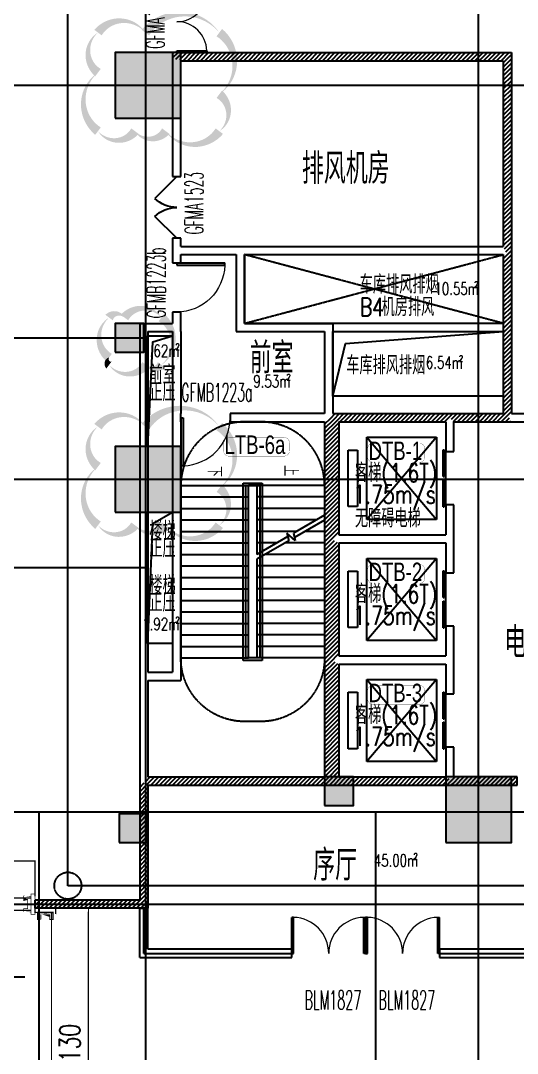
# Model space of a CAD drawing. Extents: x -12047294 to -5625356, y -1456591 to -622873.
# Drawn here: x -5781040 to -5768947, y -727359 to -702198 of the extents above; entities that cross this region are included whole.
import ezdxf

# ---------------------------------------------------------------- set-up
doc = ezdxf.new("R2010")
doc.units = 0
doc.header["$LTSCALE"] = 10
doc.header["$MEASUREMENT"] = 0
for name, pattern in [('__DASH', [0.35, 0.25, -0.1]), ('DASH', [0.35, 0.25, -0.1]), ('DASHED', [0.75, 0.5, -0.25]), ('DOTE', [2.4200000000000004, 2, -0.2, 0.02, -0.2])]:
    doc.linetypes.add(name, pattern=pattern)
for name, color, linetype in [('A-COLUMN', 10, 'Continuous'), ('A-DIMLEAD', 130, 'Continuous'), ('A-DIMSYMB', 3, 'Continuous'), ('A-DOORWIN', 151, 'Continuous'), ('A-FireH', 6, 'Continuous'), ('A-HOLE', 30, 'Continuous'), ('A-Hole-up', 40, 'DASH'), ('A-STAIRS', 150, 'Continuous'), ('A-TEXTDOOR', 181, 'Continuous'), ('A-TextNum', 211, 'Continuous'), ('A-TextRoom', 7, 'Continuous'), ('A-TEXTROOM-AREA', 33, 'Continuous'), ('A-TEXTROOM-报建', 210, 'Continuous'), ('A-TK', 7, 'Continuous'), ('A-WALL', 2, 'Continuous'), ('A-卷帘垂壁', 151, 'Continuous'), ('A-车行线', 144, 'DASH'), ('CURTWALL', 4, 'Continuous'), ('DOTE', 9, 'DOTE'), ('PUB_HATCH', 252, 'Continuous')]:
    doc.layers.add(name, color=color, linetype=linetype)
doc.layers.add('A-本次修改', color=6, linetype='Continuous', plot=False)
doc.styles.add('_TCH_DIM', font='tjromans.shx', dxfattribs={"width": 0.8, "bigfont": 'tjhztxt.shx'})
doc.styles.add('_TCH_SPACE', font='tjromans.shx', dxfattribs={"height": 5, "bigfont": 'tjhztxt.shx'})
doc.styles.add('_TCH_WINDOW', font='tjromans.shx', dxfattribs={"width": 0.7, "height": 3.5, "bigfont": 'tjhztxt.shx'})
doc.styles.add('房间功能', font='tjromand.shx', dxfattribs={"width": 0.75, "bigfont": 'tjhts.shx'})
doc.styles.add('注解汉字', font='tjromans.shx', dxfattribs={"width": 0.75, "bigfont": 'tjhztxt.shx'})
pattern_1 = [(45, (-533914.1179796625, 53.85340500360886), (-53.03302980219449, 53.0330298021945), [])]

# ---------------------------------------------------------------- blocks, each defined once
blk = doc.blocks.new('dsadwq$56565')
at = {"layer": 'A-DIMLEAD'}
blk.add_line((-5521951.663358216, -725497.3993232464), (-5517212.59346384, -725497.3993232464), dxfattribs=at)
at = {"layer": 'A-卷帘垂壁', "color": 4, "linetype": 'DASHED', "const_width": 29.99999999999999}
blk.add_lwpolyline([(-5516962.40992835, -723533.4332680445), (-5516962.336717231, -722673.8235819774), (-5522562.355017572, -722673.0429544501), (-5522562.409928598, -723533.4332681621)], dxfattribs=at)
at = {"layer": 'A-卷帘垂壁', "color": 4, "linetype": 'DASHED', "extrusion": (0, -3.91900882e-08, 0.9999999999999992), "const_width": 29.99999999999999}
for points in [[(-5517062.409929397, -723573.433268101), (-5522462.409928605, -723573.4332680891)], [(-5517062.409927312, -723873.4332681019), (-5522462.409928605, -723873.4332678813)]]:
    blk.add_lwpolyline(points, dxfattribs=at)
at = {"layer": 'A-卷帘垂壁', "color": 4, "linetype": 'DASHED', "extrusion": (0, -3.91900882e-08, 0.9999999999999992), "const_width": 18}
for points in [[(-5517062.409928354, -723913.4332681029), (-5517237.409928354, -723913.4332681019), (-5517237.409928355, -723833.4332681019), (-5517142.409928355, -723833.4332681019), (-5517142.409928355, -723613.4332681029), (-5517237.409928355, -723613.4332680982), (-5517237.409928354, -723533.4332680991), (-5517062.409928354, -723533.4332681019)], [(-5516962.409926618, -723973.4332681019), (-5516962.409930092, -723473.4332681047), (-5517062.40993009, -723473.4332681037), (-5517062.409926618, -723973.4332681037)]]:
    blk.add_lwpolyline(points, close=True, dxfattribs=at)
at = {"layer": 'A-卷帘垂壁', "linetype": 'DASHED', "extrusion": (-3.91900882e-08, 0, 0.9999999999999992), "const_width": 29.99999999999999}
for points in [[(-5516962.409918149, -723923.4332331248), (-5516462.409918151, -723923.4332296529), (-5516462.40991815, -723823.4332296529), (-5516962.409918149, -723823.4332331269)], [(-5516902.409918149, -723923.4332313889), (-5516902.409918149, -724098.433231389), (-5516822.409918149, -724098.433231388), (-5516822.409918148, -724003.4332313889), (-5516602.409918148, -724003.4332313898), (-5516602.40991815, -724098.4332313898), (-5516522.409918149, -724098.4332313898), (-5516522.409918147, -723923.4332313889)]]:
    blk.add_lwpolyline(points, close=True, dxfattribs=at)
at = {"layer": 'A-卷帘垂壁', "linetype": 'DASHED', "const_width": 29.99999999999999}
blk.add_lwpolyline([(-5516522.409928341, -730973.4332708423), (-5515662.800242274, -730973.5064819609), (-5515662.019604218, -723823.4881424226), (-5516522.40991793, -723823.4332313959)], dxfattribs=at)
at = {"layer": 'A-卷帘垂壁', "linetype": 'DASHED', "extrusion": (-3.91900882e-08, 0, 0.9999999999999992), "const_width": 29.99999999999999}
for points in [[(-5516862.409928345, -730873.4332718793), (-5516862.409917941, -723923.4332313889)], [(-5516562.409928345, -730873.4332697961), (-5516562.409918149, -723923.4332313889)]]:
    blk.add_lwpolyline(points, dxfattribs=at)
at = {"layer": 'A-TEXTDOOR', "style": '_TCH_WINDOW', "width": 0.7058823529411766}
blk.add_text('FHJL7130', height=509.9999999999998, rotation=90, dxfattribs=at).set_placement((-5515860.722955376, -729004.5851916813, -4.02088131186e-05))
blk = doc.blocks.new('dASDASEWQ%$555443')
at = {"layer": 'A-车行线', "ltscale": 5}
blk.add_arc((2377457.488917766, 9750.405865222567, 4.29150198e-08), 3000, 180.0216590172974, 270.0000304690471, dxfattribs=at)
blk = doc.blocks.new('retretw')
at = {"layer": 'A-STAIRS', "color": 253, "linetype": '__DASH', "elevation": -100}
blk.add_lwpolyline([(1658219.143505104, -156098.2985013624), (1658669.143505104, -156098.298501356)], dxfattribs=at)
at = {"layer": 'A-STAIRS', "color": 253, "linetype": '__DASH'}
for centre, start, end in [((1658244.143505045, -154548.2985013734, -100), 180, 270.0002115224208), ((1658644.143505045, -154548.2985013668, -100), 269.9997970686764, 0)]:
    blk.add_arc(centre, 1549.999999999219, start, end, dxfattribs=at)
blk = doc.blocks.new('A$C537F5D3B')
at = {"layer": 'A-DIMSYMB'}
for points in [[(-4340, 825, 0, 0, 0), (-3380, 825, 80.00000000000001, 0, 0), (-3080, 825, 0, 0, 0)], [(-4340, -1025, 0, 0, 0), (800, -1025, 0, 0, 0), (800, 825, 0, 0, 0), (-2500, 825, 80.00000000000001, 0, 0), (-2800, 825, 0, 0, 0)]]:
    blk.add_lwpolyline(points, format="xyseb", dxfattribs=at)
at = {"layer": 'A-STAIRS'}
for p, q in [((-4200, 1650), (-3474.048999000404, 1649.999999999999)), ((-4200, 1650), (-4200, 0)), ((-3920, 1650), (-3920, -6.86e-14)), ((-3640, 1649.999999999999), (-3640, -1.372e-13)), ((-3474.048999000404, 1649.999999999999), (-3034.918732342557, 889.4040670073385)), ((-3358.578945162478, 1649.999999999999), (0, 1649.999999999999)), ((-3358.578945162479, 1649.999999999999), (-2934.918732342556, 916.1989862504512)), ((-3080, 1649.999999999999), (-3080, 1167.487113059645)), ((-2800, 1649.999999999999), (-2800, 682.5128869403584)), ((-2520, 1649.999999999999), (-2520, 197.5386608210723)), ((-2240, 1649.999999999999), (-2240, -4.801e-13)), ((-1960, 1649.999999999999), (-1960, -5.486e-13)), ((-1680, 1649.999999999999), (-1680, -6.172e-13)), ((-1400, 1649.999999999999), (-1400, -6.858e-13)), ((-1120, 1649.999999999999), (-1120, -7.544e-13)), ((-840, 1649.999999999999), (-840, -8.229999999999999e-13)), ((-560, 1649.999999999999), (-560, -8.915e-13)), ((-280, 1649.999999999999), (-280, -9.601e-13)), ((0, 1649.999999999999), (0, -1.0287e-12)), ((-3359.999999999999, 1452.461339178929), (-3360, -2.057e-13)), ((-3080, 967.4871130596428), (-3080, -2.743e-13)), ((-2862.567181092609, 935.5855259790137), (-3035.459415460184, 729.5405845398157)), ((-3035.459415460184, 729.5405845398157), (-2855.05942891116, 777.8786152502139)), ((-3034.918732342557, 889.4040670073385), (-2862.567181092609, 935.5855259790137)), ((-2855.05942891116, 777.8786152502139), (-2405.951000999596, -4.394e-13)), ((-2955.059428911161, 751.0836960071015), (-2521.421054837521, -4.111e-13)), ((-2800, 482.5128869403569), (-2800, -3.429e-13)), ((-4260, -330), (-4260, 130)), ((-4260, 130), (60, 130)), ((-4200, -270), (-4200, 70)), ((-4200, 70), (0, 70)), ((-4200, 0), (-4200, -200)), ((-4200, 0), (-2521.421054837521, -4.111e-13)), ((0, 70), (0, -270)), ((60, 130), (60, -330)), ((1.01e-13, -200), (-4200, -199.9999999999995)), ((-4200, -1849.999999999999), (-4200, -199.9999999999995)), ((-3920, -1849.999999999999), (-3920, -199.9999999999995)), ((-3640, -1849.999999999999), (-3640, -199.9999999999995)), ((-3360, -1849.999999999999), (-3360, -199.9999999999996)), ((-3080, -1849.999999999999), (-3080, -199.9999999999996)), ((-2800, -1849.999999999999), (-2800, -199.9999999999996)), ((-2520, -1849.999999999999), (-2520, -199.9999999999997)), ((-2405.951000999595, -4.394e-13), (0, -1.0287e-12)), ((-2240, -1849.999999999999), (-2240, -199.9999999999997)), ((-1960, -1849.999999999999), (-1960, -199.9999999999998)), ((-1680, -1849.999999999999), (-1680, -199.9999999999998)), ((-1400, -1849.999999999999), (-1400, -199.9999999999998)), ((-1120, -1849.999999999999), (-1120, -199.9999999999998)), ((-840, -1850), (-839.9999999999997, -199.9999999999999)), ((-560, -1850), (-559.9999999999999, -199.9999999999999)), ((-280, -1850), (-279.9999999999999, -200)), ((0, -1850), (1.01e-13, -200)), ((60, -330), (-4260, -330)), ((0, -270), (-4200, -270)), ((0, -1850), (-4200, -1849.999999999999))]:
    blk.add_line(p, q, dxfattribs=at)
at = {"layer": 'A-STAIRS', "rotation": 269.9999999972424}
blk.add_blockref('retretw', (150348.2985809483, 1658344.143497608, 100), dxfattribs=at)
at = {"layer": 'A-STAIRS', "xscale": -1, "rotation": 90.00000000275763}
blk.add_blockref('retretw', (-154548.2985811871, 1658344.143497607, 100), dxfattribs=at)
at = {"layer": 'A-TK', "style": '_TCH_DIM', "width": 0.8}
for s, p in [('上', (-4694.133858267716, 650)), ('下', (-4672.086614173229, -1200))]:
    blk.add_text(s, height=350, dxfattribs=at).set_placement(p)
blk = doc.blocks.new('$DorLib2D$00000116')
at = {"color": 0}
for p, q in [((-0.4999999999999929, 7.1e-15), (-0.146446609406766, 0.353553390593234)), ((0.5000000000000071, 7.1e-15), (0.1464466094067731, 0.353553390593234))]:
    blk.add_line(p, q, dxfattribs=at)
for centre, radius, start, end in [((-0.4999999999984653, 4.832e-13), 0.4999999999984674, 0, 45), ((0.4999999999977512, 9.059e-13), 0.4999999999976599, 135, 180)]:
    blk.add_arc(centre, radius, start, end, dxfattribs=at)
blk = doc.blocks.new('$DorLib2D$00000002')
for p, q in [((-0.5, -1e-16), (-0.5000000000000007, 0.4875)), ((-0.4750000000000007, 0.4875), (-0.5000000000000007, 0.4875)), ((-0.475, 0), (-0.4750000000000007, 0.4875)), ((0.475, 0), (0.4750000000000007, 0.4875)), ((0.4750000000000007, 0.4875), (0.5000000000000007, 0.4875)), ((0.5, -1e-16), (0.5000000000000007, 0.4875)), ((-0.5, -1e-16), (-0.475, 0)), ((0.5, -1e-16), (0.475, 0))]:
    blk.add_line(p, q)
at = {"lineweight": 13}
for centre, start, end in [((-0.4875, 0), 0, 88.53071641864632), ((0.4875, 0), 91.46928358135372, 180)]:
    blk.add_arc(centre, 0.4875, start, end, dxfattribs=at)
blk = doc.blocks.new('$DorLib2D$00000127')
at = {"color": 0}
for points in [[(-0.5333333333328483, 0.7948983154366971), (-0.5333333333328483, 0.6904056441872372)], [(-0.0333333333328483, 0.7948983154366971), (-0.5333333333328483, 0.7948983154366971)], [(-0.0333333333328483, 0.7948983154366971), (-0.0333333333328483, 0.6904056441872372)], [(0.5333333333328483, 0.7948983154366971), (0.0333333333328483, 0.7948983154366971)], [(0.0333333333328483, 0.7948983154366971), (0.0333333333328483, 0.6904056441872372)], [(0.5333333333328483, 0.7948983154366971), (0.5333333333328483, 0.6904056441872372)], [(-0.0333333333328483, 0.6904056441872372), (-0.5333333333328483, 0.6904056441872372)], [(0.5333333333328483, 0.6904056441872372), (0.0333333333328483, 0.6904056441872372)], [(0.5, 0.4999999999999858), (-0.5, 0.4999999999999858)]]:
    blk.add_lwpolyline(points, dxfattribs=at)
blk = doc.blocks.new('$DorLib2D$00000001')
for p, q in [((0.45, 0.975), (0.5000000000000002, 0.975)), ((0.45, 0), (0.45, 0.975)), ((0.5, 0), (0.5, 0.975)), ((0.5, 0), (0.45, 0))]:
    blk.add_line(p, q)
at = {"lineweight": 13}
blk.add_arc((0.475, 0), 0.975, 91.46928358135379, 180, dxfattribs=at)
blk = doc.blocks.new('_FZH')
blk.add_lwpolyline([(-0.5, -0.5), (0.5, -0.5), (0.5, 0.5), (-0.5, 0.5)], close=True)
at = {"layer": 'PUB_HATCH'}
blk.add_solid([(-0.5, -0.5), (0.5, -0.5), (-0.5, 0.5), (0.5, 0.5)], dxfattribs=at)

msp = doc.modelspace()

# ---------------------------------------------------------------- hatches: boundary and pattern name
at = {"layer": 'A-FireH'}
h = msp.add_hatch(dxfattribs=at)
h.set_pattern_fill('普通砖', color=256, scale=30, style=0)
h.set_pattern_definition(pattern_1)
h.paths.add_polyline_path([(-5777139.659220934, -702973.433268146), (-5777339.659221223, -702973.433268126), (-5777339.659221145, -703173.4332681668), (-5777206.325887751, -703106.7666014868)])
h = msp.add_hatch(dxfattribs=at)
h.set_pattern_fill('普通砖', color=256, scale=30, style=0)
h.set_pattern_definition(pattern_1)
h.paths.add_polyline_path([(-5777206.325887751, -703106.7666014866), (-5777139.659221171, -703173.4332681465), (-5769289.659221215, -703173.4332681461), (-5769089.659221202, -702973.4332681457), (-5777139.659220934, -702973.433268146)])
h = msp.add_hatch(dxfattribs=at)
h.set_pattern_fill('普通砖', color=256, scale=30, style=0)
h.set_pattern_definition(pattern_1)
h.paths.add_polyline_path([(-5769089.659221202, -702973.4332681457), (-5769289.659221215, -703173.4332681461), (-5769289.659221193, -707698.4332800196), (-5769222.99255458, -707831.766613362), (-5769089.659221223, -707898.4332800484)])
h = msp.add_hatch(dxfattribs=at)
h.set_pattern_fill('普通砖', color=256, scale=30, style=0)
h.set_pattern_definition(pattern_1)
h.paths.add_polyline_path([(-5769222.99255458, -707831.766613362), (-5769289.659221324, -707898.4332800184), (-5769289.659221341, -711773.4332679264), (-5769156.325887933, -711840.0999347034), (-5769089.659221224, -711773.4332681078), (-5769089.659221223, -707898.4332800484)])
h = msp.add_hatch(dxfattribs=at)
h.set_pattern_fill('普通砖', color=256, scale=30, style=0)
h.set_pattern_definition(pattern_1)
h.paths.add_polyline_path([(-5773502.159217295, -711873.4332681261), (-5773289.659221202, -711973.433268178), (-5770689.659221362, -711973.4332681618), (-5770556.325888004, -711906.7666013913), (-5770489.659221284, -711773.4332680845), (-5773439.659213317, -711773.4332680134)])
h = msp.add_hatch(dxfattribs=at)
h.set_pattern_fill('普通砖', color=256, scale=30, style=0)
h.set_pattern_definition(pattern_1)
h.paths.add_polyline_path([(-5770556.325888002, -711906.7666013913), (-5770489.659221365, -711973.4332679275), (-5769089.659221238, -711973.4332680759), (-5769156.325887935, -711840.0999347034), (-5769289.659221341, -711773.4332679264), (-5770489.659221284, -711773.4332680845)])
h = msp.add_hatch(dxfattribs=at)
h.set_pattern_fill('普通砖', color=256, scale=30, style=0)
h.set_pattern_definition(pattern_1)
h.paths.add_polyline_path([(-5773502.159217295, -711873.4332681261), (-5773639.659221354, -711973.4332680918), (-5773639.659221288, -714923.4332681267), (-5773406.325887958, -714856.7666014745), (-5773289.659221202, -714723.4332682312), (-5773289.659221202, -711973.433268178)])
h = msp.add_hatch(dxfattribs=at)
h.set_pattern_fill('普通砖', color=256, scale=30, style=0)
h.set_pattern_definition(pattern_1)
h.paths.add_polyline_path([(-5773406.325887958, -714856.7666014744), (-5773639.659221288, -714923.4332681267), (-5773639.659221288, -717873.4332681267), (-5773406.325887965, -717806.7666014681), (-5773289.659221387, -717673.4332680564), (-5773289.659221387, -714923.4332680651)])
h = msp.add_hatch(dxfattribs=at)
h.set_pattern_fill('普通砖', color=256, scale=30, style=0)
h.set_pattern_definition(pattern_1)
h.paths.add_polyline_path([(-5773406.325887965, -717806.7666014681), (-5773639.659221288, -717873.4332681267), (-5773639.659221387, -720623.4332680984), (-5773456.325887962, -720690.0999348054), (-5773289.65922122, -720623.433268197), (-5773289.65922122, -717873.4332682214)])
h = msp.add_hatch(dxfattribs=at)
h.set_pattern_fill('普通砖', color=256, scale=30, style=0)
h.set_pattern_definition(pattern_1)
h.paths.add_polyline_path([(-5778006.325888042, -720756.7666014658), (-5778139.659221307, -720823.4332681106), (-5778139.659221307, -723623.433276751), (-5777939.659221493, -723823.4332804658), (-5777939.659221476, -720823.4332681968)])
h = msp.add_hatch(dxfattribs=at)
h.set_pattern_fill('普通砖', color=256, scale=30, style=0)
h.set_pattern_definition(pattern_1)
h.paths.add_polyline_path([(-5778006.325888042, -720756.7666014658), (-5777939.659221476, -720823.4332681968), (-5773439.659221282, -720823.4332681206), (-5773456.325887962, -720690.0999348054), (-5773639.659221387, -720623.4332680984), (-5777939.659221347, -720623.4332680899)])
h = msp.add_hatch(dxfattribs=at)
h.set_pattern_fill('普通砖', color=256, scale=30, style=0)
h.set_pattern_definition(pattern_1)
h.paths.add_polyline_path([(-5773456.325887962, -720690.0999348054), (-5773439.659221282, -720823.4332681206), (-5770489.659221293, -720823.4332681269), (-5770556.325887907, -720690.099934903), (-5770689.659221241, -720623.4332682022), (-5773289.65922122, -720623.433268197)])
h = msp.add_hatch(dxfattribs=at)
h.set_pattern_fill('普通砖', color=256, scale=30, style=0)
h.set_pattern_definition(pattern_1)
h.paths.add_polyline_path([(-5770489.659221246, -720823.4332682298), (-5768946.734265214, -720823.4332683057), (-5768946.734265207, -720623.4332682344), (-5770489.659221241, -720623.4332682767), (-5770556.325887924, -720690.0999348686)])
h = msp.add_hatch(dxfattribs=at)
h.set_pattern_fill('普通砖', color=256, scale=30, style=0)
h.set_pattern_definition(pattern_1)
h.paths.add_polyline_path([(-5777939.659221493, -723823.4332804658), (-5778139.659221307, -723623.433276751), (-5780689.659236014, -723623.4332293251), (-5780689.659239733, -723823.4332293251)])
at = {"layer": 'A-TEXTROOM-报建'}
h = msp.add_hatch(dxfattribs=at)
h.set_pattern_fill('ANSI31', color=156, scale=300)
h.set_pattern_definition([(45, (6459.619394076987, 6.519258000000002e-09), (-336.7596045400932, 336.7596045400933), [])])
edge = h.paths.add_edge_path(flags=16)
edge.add_arc((-5789890.132327908, -733372.8536264246), 19800.26091907911, 180.000016833296, 210.3318238795437)
edge.add_line((-5806980.038232072, -743372.1260324741), (-5798690.907261609, -743374.9611157838))
edge.add_arc((-5798679.070719592, -768353.958319008), 24979.00000765464, 71.82958844638591, 90.02715016320337, ccw=False)
edge.add_arc((-5798679.070721, -768353.9583170724), 24979.00000625385, 46.40636196379961, 71.82958844193843, ccw=False)
edge.add_arc((-5761511.422679141, -729209.4340286279), 29000.00000031417, 226.5507286022982, 235.7234438162405)
edge.add_line((-5777843.874263518, -753172.9693534138), (-5734626.487033113, -753172.359811897))
edge.add_line((-5734626.487033113, -753172.359811897), (-5734626.636527522, -742572.9868038807))
edge.add_line((-5734626.636527522, -742572.9868038807), (-5724090.313392124, -742573.2344917456))
edge.add_line((-5724090.313392124, -742573.2344917456), (-5724090.313392124, -706872.9591507564))
edge.add_line((-5724090.313392124, -706872.9591507564), (-5715090.371727741, -706872.9591508756))
edge.add_line((-5715090.371727741, -706872.9591508756), (-5715090.371727741, -697848.8849369201))
edge.add_arc((-5806750.55763579, -701974.8211650274), 91753.00011692576, 2.577337801971878, 4.963321135910387)
edge.add_arc((-5757072.824562837, -697881.7616733047), 41907.99999741253, 5.264520637321024, 17.98610178371848)
edge.add_arc((-5817479.256922604, -718426.1172133742), 105710.0000022338, 18.46725138437174, 21.43718532617446)
edge.add_arc((-5747881.983786687, -689052.1980597104), 30251.99999639568, 17.8262185800344, 40.55904766200953)
edge.add_arc((-5746701.096957909, -686704.3251357946), 27846.71451721909, 38.46829706095653, 72.8207540943742)
edge.add_arc((-5793741.701094583, -821555.8156701587), 170652.4493144849, 71.10420003610355, 72.75697790007004)
edge.add_line((-5743156.003848745, -658573.1610986205), (-5782091.305972605, -658573.1610986205))
edge.add_line((-5782091.305972605, -658573.1610986205), (-5782091.305972605, -664172.8504494192))
edge.add_line((-5782091.305972605, -664172.8504494192), (-5804290.405290081, -664172.8502521688))
edge.add_line((-5804290.405290081, -664172.8502521688), (-5804290.407255813, -680572.7724047886))
edge.add_line((-5804290.407255813, -680572.7724047886), (-5809690.40989393, -680572.771757445))
edge.add_line((-5809690.40989393, -680572.771757445), (-5809690.393246985, -733372.8594436708))
h.paths.add_polyline_path([(-5821993.283692228, -644043.684593948), (-5678940.272968142, -644043.684593948), (-5678940.272968142, -767193.6845939481), (-5821993.283692228, -767193.6845939481)])

# ---------------------------------------------------------------- linework, layer by layer
at = {"layer": 'A-HOLE'}
for points in [[(-5777939.659221845, -709873.4332640123), (-5777339.659221793, -709873.4332640123), (-5777339.659221225, -712573.4332681285), (-5777939.659221278, -712573.4332681285)], [(-5769289.659220979, -711348.4332497723), (-5773439.659213244, -711348.4332497683), (-5773439.659213244, -709773.4332483748), (-5769289.659220979, -709773.4332483788)], [(-5777939.659221242, -714173.4332681284), (-5777339.65922119, -714173.4332681284), (-5777339.65922119, -717373.4332683922), (-5777939.659221242, -717373.4332683922)]]:
    msp.add_lwpolyline(points, close=True, dxfattribs=at)
for points in [[(-5777939.659221234, -712573.4332681285), (-5777822.51191961, -710025.5000007238), (-5777339.659221793, -709873.4332640123)], [(-5773439.659213225, -711348.4332497683), (-5773131.117979662, -710067.9999851045), (-5769289.659220979, -709773.4332483729)], [(-5777939.659221242, -717373.4332683922), (-5777822.511919008, -714447.9999999958), (-5777339.65922119, -714173.4332681284)]]:
    msp.add_lwpolyline(points, dxfattribs=at)
at = {"layer": 'A-Hole-up'}
msp.add_lwpolyline([(-5769289.659220978, -709573.433248379), (-5775589.659220908, -709573.433248588), (-5775589.659221174, -707898.4332802515), (-5769289.659221246, -707898.4332800426)], close=True, dxfattribs=at)
for points in [[(-5775589.659220894, -709573.433248588), (-5769289.659221246, -707898.4332800426)], [(-5769289.659220886, -709573.433248379), (-5775589.659221162, -707898.4332802515)]]:
    msp.add_lwpolyline(points, dxfattribs=at)
at = {"layer": 'A-STAIRS'}
for p, q in [((-5772614.659221062, -712348.4332678494), (-5770914.6592211, -712348.4332678509)), ((-5772614.659221062, -714348.4332679219), (-5772614.659221062, -712348.4332678494)), ((-5772614.659221062, -712348.4332678494), (-5770914.659221102, -714348.4332679233)), ((-5770914.6592211, -712348.4332678509), (-5772614.659221062, -714348.4332679219)), ((-5770914.6592211, -712348.4332678509), (-5770914.659221102, -714348.4332679233)), ((-5773064.659221099, -712660.9332680188), (-5772839.659221193, -712660.9332680189)), ((-5773064.6592211, -714035.9332679395), (-5773064.659221099, -712660.9332680188)), ((-5772839.659221193, -712660.9332680189), (-5772839.659221195, -714035.9332679397)), ((-5772839.659221195, -714035.9332679397), (-5773064.6592211, -714035.9332679395)), ((-5770914.659221102, -714348.4332679233), (-5772614.659221062, -714348.4332679219)), ((-5772614.659221318, -715298.4332681022), (-5770914.659221358, -715298.4332681037)), ((-5772614.65922132, -717298.4332681746), (-5772614.659221318, -715298.4332681022)), ((-5772614.659221318, -715298.4332681022), (-5770914.65922136, -717298.433268176)), ((-5770914.659221358, -715298.4332681037), (-5772614.65922132, -717298.4332681746)), ((-5770914.659221358, -715298.4332681037), (-5770914.65922136, -717298.433268176)), ((-5773064.659221356, -715610.9332682716), (-5772839.659221451, -715610.9332682717)), ((-5773064.659221358, -716985.9332681923), (-5773064.659221356, -715610.9332682716)), ((-5772839.659221451, -715610.9332682717), (-5772839.659221451, -716985.9332681925)), ((-5772839.659221451, -716985.9332681925), (-5773064.659221358, -716985.9332681923)), ((-5770914.65922136, -717298.433268176), (-5772614.65922132, -717298.4332681746)), ((-5772614.659221154, -718248.4332678759), (-5770914.659221193, -718248.4332678773)), ((-5772614.659221154, -720248.4332679485), (-5772614.659221154, -718248.4332678759)), ((-5772614.659221154, -718248.4332678759), (-5770914.659221195, -720248.43326795)), ((-5770914.659221193, -718248.4332678773), (-5772614.659221154, -720248.4332679485)), ((-5770914.659221193, -718248.4332678773), (-5770914.659221195, -720248.43326795)), ((-5773064.659221193, -718560.9332680454), (-5772839.659221285, -718560.9332680454)), ((-5773064.659221193, -719935.9332679659), (-5773064.659221193, -718560.9332680454)), ((-5772839.659221285, -718560.9332680454), (-5772839.659221285, -719935.9332679661)), ((-5772839.659221285, -719935.9332679661), (-5773064.659221193, -719935.9332679659)), ((-5770914.659221195, -720248.43326795), (-5772614.659221154, -720248.4332679485))]:
    msp.add_line(p, q, dxfattribs=at)
at = {"layer": 'A-TextNum', "const_width": 5}
for points in [[(-5775965.881821322, -712346.9175827939), (-5774631.212315494, -712346.9175827939, -0.4142135623730951), (-5774496.212315495, -712481.9175827939), (-5774496.212315495, -712674.6359528519, -0.4142135623730951), (-5774631.212315494, -712809.6359528519), (-5775965.881821322, -712809.6359528519, -0.4142135623730951), (-5776100.881821322, -712674.6359528519), (-5776100.881821322, -712481.9175827939, -0.4142135623730951)], [(-5772458.322671657, -712495.5364558497), (-5771331.635337077, -712495.5364558497, -0.4142135623730951), (-5771196.635337076, -712630.5364558497), (-5771196.635337076, -712823.2548259076, -0.4142135623730951), (-5771331.635337077, -712958.2548259076), (-5772458.322671657, -712958.2548259076, -0.4142135623730951), (-5772593.322671657, -712823.2548259076), (-5772593.322671657, -712630.5364558497, -0.4142135623730951)], [(-5772458.322671662, -715445.5364561025), (-5771331.63533708, -715445.5364561025, -0.4142135623730951), (-5771196.63533708, -715580.5364561025), (-5771196.63533708, -715773.2548261605, -0.4142135623730951), (-5771331.63533708, -715908.2548261605), (-5772458.322671662, -715908.2548261605, -0.4142135623730951), (-5772593.32267166, -715773.2548261605), (-5772593.32267166, -715580.5364561025, -0.4142135623730951)], [(-5772458.322671662, -718395.5364558762), (-5771331.635337083, -718395.5364558762, -0.4142135623730951), (-5771196.635337083, -718530.5364558762), (-5771196.635337083, -718723.2548259342, -0.4142135623730951), (-5771331.635337083, -718858.2548259342), (-5772458.322671662, -718858.2548259342, -0.4142135623730951), (-5772593.322671664, -718723.2548259342), (-5772593.322671664, -718530.5364558762, -0.4142135623730951)]]:
    msp.add_lwpolyline(points, format="xyb", close=True, dxfattribs=at)
at = {"layer": 'A-WALL'}
for p, q in [((-5777139.659220934, -702973.433268146), (-5777339.659221223, -702973.433268126)), ((-5777339.659221223, -702973.433268126), (-5777339.659221145, -703173.4332681668)), ((-5777139.659220934, -702973.433268146), (-5769089.659221202, -702973.4332681457)), ((-5769089.659221202, -702973.4332681457), (-5769089.659221223, -707898.4332800484)), ((-5777339.659221145, -703173.4332681679), (-5777339.659221162, -705998.4332800305)), ((-5777139.659221171, -703173.4332681465), (-5769289.659221215, -703173.4332681461)), ((-5777139.659221142, -705998.4332800286), (-5777139.659221171, -703173.4332681465)), ((-5769289.659221215, -703173.4332681461), (-5769289.659221193, -707698.4332800196)), ((-5777339.659221162, -705998.4332800305), (-5777139.659221142, -705998.4332800286)), ((-5777139.659221128, -707498.4332800288), (-5777339.659221147, -707498.4332800305)), ((-5777339.659221147, -707498.4332800305), (-5777339.659221102, -707898.433280037)), ((-5777139.659221132, -707698.4332800236), (-5777139.659221128, -707498.4332800288)), ((-5777139.659221132, -707698.4332800236), (-5775589.659221259, -707698.433280038)), ((-5775589.659221259, -707698.433280038), (-5769289.659221193, -707698.4332800196)), ((-5777339.659221102, -707898.433280037), (-5777339.659221229, -708097.3788656626)), ((-5777139.659221113, -707898.4332800444), (-5775789.659221132, -707898.4332800466)), ((-5777139.659221201, -708097.378865661), (-5777139.659221113, -707898.4332800444)), ((-5775789.659221132, -707898.4332800466), (-5775789.659220865, -709773.4332486654)), ((-5775589.659221139, -707898.4332800081), (-5775589.6592209, -709573.4332484759)), ((-5775589.659221139, -707898.4332800081), (-5769289.659221324, -707898.4332800184)), ((-5769289.659221324, -707898.4332800184), (-5769289.659221341, -711773.4332679264)), ((-5769089.659221223, -707898.4332800484), (-5769089.659221224, -711773.4332681078)), ((-5777339.659221229, -708097.3788656626), (-5777139.659221201, -708097.378865661)), ((-5777139.659221186, -709297.3788650506), (-5777339.659221252, -709297.3788650524)), ((-5777339.659221252, -709297.3788650524), (-5777339.659221135, -709573.433265)), ((-5777139.659221088, -709773.4332650306), (-5777139.659221186, -709297.3788650506)), ((-5778139.659221322, -709573.4332649923), (-5778139.659221292, -718273.4332685206)), ((-5778139.659221322, -709573.4332649923), (-5777339.659221135, -709573.433265)), ((-5775589.6592209, -709573.4332484759), (-5773439.65921332, -709573.4332484764)), ((-5773439.65921332, -709573.4332484764), (-5773439.659213317, -711773.4332680134)), ((-5777939.659221292, -709773.4332649835), (-5777939.659221299, -718073.4332685485)), ((-5777939.659221292, -709773.4332649835), (-5777339.659221391, -709773.4332649889)), ((-5777339.659221391, -709773.4332649889), (-5777339.659221245, -711773.4332681258)), ((-5777139.659221245, -709773.4332633158), (-5777139.659221385, -711773.433268243)), ((-5775789.659220865, -709773.4332486654), (-5773639.659213318, -709773.4332486658)), ((-5773639.659213318, -709773.4332486658), (-5773639.659213314, -711773.4332682216)), ((-5777339.659221245, -711773.4332681258), (-5777339.659221179, -718073.4332685486)), ((-5777139.659221266, -711973.4332681134), (-5777139.659221385, -711773.433268243)), ((-5773639.659213314, -711773.4332682216), (-5775939.659221029, -711773.4332681326)), ((-5775939.659221029, -711773.4332681326), (-5775939.659221027, -711973.4332680586)), ((-5773439.659213317, -711773.4332680134), (-5770489.659221284, -711773.4332680845)), ((-5770489.659221284, -711773.4332680845), (-5769289.659221341, -711773.4332679264)), ((-5769089.659221224, -711773.4332681078), (-5768692.654940175, -711773.4332681055)), ((-5777139.659221266, -711973.4332681134), (-5777139.659221266, -718273.4332685509)), ((-5775939.659221027, -711973.4332680586), (-5773639.659221354, -711973.4332680918)), ((-5773639.659221354, -711973.4332680918), (-5773639.659221288, -714923.4332681267)), ((-5773289.659221202, -711973.433268178), (-5770689.659221362, -711973.4332681618)), ((-5773289.659221202, -711973.433268178), (-5773289.659221202, -714723.4332682312)), ((-5770689.659221362, -711973.4332681618), (-5770689.659221377, -712698.4332678257)), ((-5770489.659221385, -712698.4332678261), (-5770489.659221365, -711973.4332679275)), ((-5770489.659221365, -711973.4332679275), (-5769089.659221238, -711973.4332680759)), ((-5769089.659221238, -711973.4332680759), (-5768772.569701307, -711973.4332675403)), ((-5770689.659221377, -712698.4332678257), (-5770489.659221385, -712698.4332678261)), ((-5770489.659221351, -713998.433267826), (-5770689.659221377, -713998.4332678256)), ((-5770689.659221377, -713998.4332678256), (-5770689.659221365, -714723.4332682312)), ((-5770489.659221288, -714923.4332681267), (-5770489.659221351, -713998.433267826)), ((-5773289.659221202, -714723.4332682312), (-5770689.659221365, -714723.4332682312)), ((-5773639.659221288, -714923.4332681267), (-5773639.659221288, -717873.4332681267)), ((-5773289.659221387, -714923.4332680651), (-5770689.659221297, -714923.4332680651)), ((-5773289.659221387, -714923.4332680651), (-5773289.659221387, -717673.4332680564)), ((-5770689.659221297, -714923.4332680651), (-5770689.659221335, -715648.4332678257)), ((-5770489.659221296, -715648.433267826), (-5770489.659221288, -714923.4332681267)), ((-5770689.659221335, -715648.4332678257), (-5770489.659221296, -715648.433267826)), ((-5770489.659221299, -716948.4332684365), (-5770689.659221337, -716948.4332684361)), ((-5770689.659221337, -716948.4332684361), (-5770689.6592213, -717673.4332680564)), ((-5770489.659221292, -717873.4332681267), (-5770489.659221299, -716948.4332684365)), ((-5773289.659221387, -717673.4332680564), (-5770689.6592213, -717673.4332680564)), ((-5773639.659221288, -717873.4332681267), (-5773639.659221387, -720623.4332680984)), ((-5773289.65922122, -717873.4332682214), (-5770689.659221238, -717873.4332682214)), ((-5773289.65922122, -717873.4332682214), (-5773289.65922122, -720623.433268197)), ((-5770689.659221238, -717873.4332682214), (-5770689.659221117, -718598.4332681292)), ((-5770489.659221303, -718598.4332681294), (-5770489.659221292, -717873.4332681267)), ((-5778139.659221292, -718273.4332685196), (-5778139.659221307, -720823.4332681106)), ((-5777939.659221299, -718073.4332685485), (-5777339.659221179, -718073.4332685486)), ((-5777939.659221333, -718273.4332685509), (-5777139.659221266, -718273.4332685509)), ((-5777939.659221333, -718273.4332685509), (-5777939.659221347, -720623.4332680899)), ((-5770689.659221117, -718598.4332681292), (-5770489.659221303, -718598.4332681294)), ((-5770489.659221281, -719898.4332681295), (-5770689.659221117, -719898.433268129)), ((-5770689.659221117, -719898.433268129), (-5770689.659221241, -720623.4332682022)), ((-5770489.659221241, -720623.4332682767), (-5770489.659221281, -719898.4332681295)), ((-5778139.659221307, -720823.4332681106), (-5778139.659221307, -723623.433276751)), ((-5777939.659221347, -720623.4332680899), (-5773639.659221387, -720623.4332680984)), ((-5777939.659221476, -720823.4332681968), (-5773439.659221282, -720823.4332681206)), ((-5777939.659221476, -720823.4332681968), (-5777939.659221493, -723823.4332804658)), ((-5773439.659221282, -720823.4332681206), (-5770489.659221293, -720823.4332681269)), ((-5773289.65922122, -720623.433268197), (-5770689.659221241, -720623.4332682022)), ((-5768946.734265207, -720623.4332682344), (-5770489.659221241, -720623.4332682767)), ((-5770489.659221246, -720823.4332682298), (-5768946.734265214, -720823.4332683057)), ((-5768946.734265214, -720823.4332683057), (-5768946.734265207, -720623.4332682344)), ((-5778139.659221307, -723623.433276751), (-5780689.659236014, -723623.4332293251)), ((-5780689.659239733, -723823.4332293251), (-5780689.659236014, -723623.4332293251)), ((-5777939.659221493, -723823.4332804658), (-5780689.659239733, -723823.4332293251))]:
    msp.add_line(p, q, dxfattribs=at)
at = {"layer": 'A-本次修改', "color": 3}
for points in [[(-5779157.011919051, -702489.4999999991, 0, 225, 0.5), (-5779157.011919051, -703464.499999999, 0, 225, 0.5), (-5779157.011919051, -704890.9999999991, 0, 225, 0.5), (-5778257.01191905, -704890.9999999991, 0, 225, 0.5), (-5777507.01191905, -704890.9999999991, 0, 225, 0.5), (-5776203.011919051, -704890.9999999991, 0, 225, 0.5), (-5776203.011919051, -703990.9999999991, 0, 225, 0.5), (-5776203.011919051, -702489.4999999991, 0, 225, 0.5), (-5778003.01191905, -702489.4999999991, 0, 225, 0.5)], [(-5778886.511919044, -709432.0000040882, 0, 225, 0.5), (-5778886.511919044, -710407.0000040882, 0, 225, 0.5), (-5778886.511919044, -710584.0000040882, 0, 225, 0.5), (-5777986.511919045, -710584.0000040882, 0, 225, 0.5), (-5777612.011919044, -710584.0000040882, 0, 225, 0.5), (-5777612.011919044, -709432.0000040882, 0, 225, 0.5), (-5778512.011919044, -709432.0000040882, 0, 225, 0.5)], [(-5779157.011919051, -712089.4999999991, 0, 225, 0.5), (-5779157.011919051, -713064.4999999991, 0, 225, 0.5), (-5779157.011919051, -714490.9999999992, 0, 225, 0.5), (-5778257.01191905, -714490.9999999992, 0, 225, 0.5), (-5777507.01191905, -714490.9999999992, 0, 225, 0.5), (-5776203.011919051, -714490.9999999992, 0, 225, 0.5), (-5776203.011919051, -713590.9999999991, 0, 225, 0.5), (-5776203.011919051, -712089.4999999991, 0, 225, 0.5), (-5778003.01191905, -712089.4999999991, 0, 225, 0.5)]]:
    msp.add_lwpolyline(points, format="xyseb", close=True, dxfattribs=at)
at = {"layer": 'CURTWALL'}
for p, q in [((-5778139.659223682, -725023.4333026203), (-5778139.659221493, -723823.4332800935)), ((-5778139.659221493, -723823.4332800935), (-5777939.659221493, -723823.4332804658)), ((-5778039.659223496, -724923.4333026407), (-5778039.659221493, -723823.4332802797)), ((-5777939.659223313, -724823.4333026174), (-5777939.659221493, -723823.4332804658)), ((-5774439.659221116, -724823.4333026048), (-5777939.659223313, -724823.4333026174)), ((-5774439.659221116, -725023.4333026326), (-5774439.659221116, -724823.4333026048)), ((-5766689.659221012, -724823.4333026145), (-5770839.659221117, -724823.433302604)), ((-5770839.659221117, -724823.433302604), (-5770839.659221117, -725023.4333026317)), ((-5778139.659223682, -725023.4333026203), (-5774439.659221116, -725023.4333026326)), ((-5778039.659223496, -724923.4333026407), (-5774439.659221443, -724923.4333026492)), ((-5770839.659221943, -724923.4333026961), (-5766589.659221015, -724923.4333026375)), ((-5770839.659221117, -725023.4333026317), (-5766489.659221142, -725023.4333026172))]:
    msp.add_line(p, q, dxfattribs=at)
at = {"layer": 'DOTE', "linetype": 'DOTE'}
for p, q in [((-5777989.659221238, -756448.5585566969), (-5777989.659221233, -655372.8060850928)), ((-5769889.659221246, -756448.558556697), (-5769889.659221225, -655372.8060850857)), ((-5812892.339411303, -703773.433268132), (-5711892.740710863, -703773.4332681253)), ((-5812892.339411303, -713373.433268132), (-5711892.740710863, -713373.4332681253)), ((-5812892.339411302, -721473.433268132), (-5711892.740710863, -721473.4332681253)), ((-5780589.659221241, -756373.558556688), (-5780589.659221238, -721473.43326813))]:
    msp.add_line(p, q, dxfattribs=at)
at = {"layer": 'DOTE'}
for p, q in [((-5812892.339411288, -709923.4332680879), (-5777989.659221235, -709923.4332680881)), ((-5812892.339411288, -715523.4332680877), (-5777989.659221237, -715523.4332680878)), ((-5772389.659221408, -756373.558556688), (-5772389.659221391, -721473.4332681294)), ((-5812892.339411288, -723723.4332680868), (-5711892.740710863, -723723.4332680831))]:
    msp.add_line(p, q, dxfattribs=at)
at = {"layer": 'DOTE', "color": 250, "linetype": 'DASH', "ltscale": 5}
msp.add_lwpolyline([(-5779889.659221387, -673373.4332681327), (-5729889.659221381, -673373.4332681345), (-5729889.659221368, -723273.4332681322), (-5779889.659221373, -723273.4332681336)], close=True, dxfattribs=at)
msp.add_circle((-5779889.659221373, -723273.4332681336, -100), 328.1725548394025, dxfattribs=at)

# ---------------------------------------------------------------- block references
msp.add_blockref('dsadwq$56565', (-263727.249292789, 3.608875e-09))
at = {"rotation": 270}
msp.add_blockref('A$C537F5D3B', (-5775289.659221319, -717723.4332683438), dxfattribs=at)
at = {"layer": 'A-COLUMN'}
for p, xscale, yscale, zscale in [((-5777939.659221234, -703773.4332681295), 1600, 1600, 1600), ((-5778389.659221235, -709923.4332680873), 700, 700, 700), ((-5777939.659221234, -713373.4332681295), 1600, 1600, 1600), ((-5773289.659221512, -720973.4332681765), 700, 700, 700), ((-5769889.659221238, -721423.4332681285), 1600, 1600, 1600), ((-5778289.659221333, -721873.4332681285), 700, 700, 700)]:
    msp.add_blockref('_FZH', p, dxfattribs=dict(at, xscale=xscale, yscale=yscale, zscale=zscale))
at = {"layer": 'A-DOORWIN'}
ref = msp.add_blockref('$DorLib2D$00000002', (-5777239.659221147, -702223.4332681502), dxfattribs=dict(at, xscale=1500, yscale=1500, zscale=1500, rotation=270.0000000002197))
ref.add_attrib('A', 'GFMA1523', (-5777536.376878488, -702880.6928835327), dxfattribs={"layer": 'A-TEXTDOOR', "height": 446.25, "rotation": 90.00000000021973, "style": '_TCH_WINDOW', "width": 0.4941176470588236})
ref = msp.add_blockref('$DorLib2D$00000116', (-5777239.659221113, -706748.4332800237), dxfattribs=dict(at, xscale=1500, yscale=-1500, zscale=1500, rotation=270.0000000004969))
ref.add_attrib('A', 'GFMA1523', (-5776592.813066439, -707405.6928954059), dxfattribs={"layer": 'A-TEXTDOOR', "height": 446.25, "rotation": 90.00000000049688, "style": '_TCH_WINDOW', "width": 0.4941176470588236})
ref = msp.add_blockref('$DorLib2D$00000001', (-5777239.659221098, -708697.3788653605), dxfattribs=dict(at, xscale=-1200, yscale=1200, zscale=-1200, rotation=270.0000000004838))
ref.add_attrib('A', 'GFMB1223b', (-5777515.867018219, -709447.9269420523), dxfattribs={"layer": 'A-TEXTDOOR', "height": 446.25, "rotation": 90.0000000004838, "style": '_TCH_WINDOW', "width": 0.4941176470588236})
ref = msp.add_blockref('$DorLib2D$00000001', (-5776539.659221224, -711873.433268122), dxfattribs=dict(at, xscale=-1200, yscale=-1200, zscale=-1200))
ref.add_attrib('A', 'GFMB1223a', (-5777128.056985084, -711476.715616831), dxfattribs={"layer": 'A-TEXTDOOR', "height": 446.25, "style": '_TCH_WINDOW', "width": 0.4941176470588236})
at = {"layer": 'A-DOORWIN', "xscale": 1300, "yscale": -200, "zscale": 1300}
for p, rotation in [((-5770589.659221286, -713348.4332678873), 269.9999999999322), ((-5770589.65922129, -716298.4332681402), 269.9999999999276), ((-5770589.659221292, -719248.4332679138), 269.9999999999458)]:
    msp.add_blockref('$DorLib2D$00000127', p, dxfattribs=dict(at, rotation=rotation))
at = {"layer": 'A-DOORWIN'}
ref = msp.add_blockref('$DorLib2D$00000002', (-5773539.659221153, -724923.4333026302), dxfattribs=dict(at, xscale=1800, yscale=1800, zscale=1800))
ref.add_attrib('A', 'BLM1827', (-5774128.466913463, -726287.6185828047), dxfattribs={"layer": 'A-TEXTDOOR', "height": 459, "style": '_TCH_WINDOW', "width": 0.4941176470588236})
ref = msp.add_blockref('$DorLib2D$00000002', (-5771739.659221147, -724923.4333026297), dxfattribs=dict(at, xscale=1800, yscale=1800, zscale=1800))
ref.add_attrib('A', 'BLM1827', (-5772328.466913456, -726287.6185828043), dxfattribs={"layer": 'A-TEXTDOOR', "height": 459, "style": '_TCH_WINDOW', "width": 0.4941176470588236})
at = {"layer": 'A-车行线'}
msp.add_blockref('dASDASEWQ%$555443', (-8157887.185103263, -735373.4310191653), dxfattribs=at)

# ---------------------------------------------------------------- texts
at = {"layer": 'A-DIMLEAD', "style": '注解汉字', "width": 0.75}
for s, p in [('车库排风排烟', (-5772784.009737119, -708849.7301419164)), ('B4', (-5772784.009736638, -709398.4209046974)), ('机房排风', (-5772251.798198177, -709398.4209046974)), ('车库排风排烟', (-5773111.009736853, -710818.7301096554)), ('前室', (-5777905.982577602, -711046.5686502316)), ('正压', (-5777905.982577602, -711469.8851191028)), ('客梯(1.6T)', (-5772900.911793414, -713436.6339054969)), ('1.75m/s', (-5772944.15811735, -713965.0391398972)), ('无障碍电梯', (-5772900.911793414, -714546.5671734225)), ('楼梯', (-5777905.982577558, -714853.635380252)), ('正压', (-5777905.982577558, -715276.9518491232)), ('楼梯', (-5777905.982577558, -716177.635380252)), ('客梯(1.6T)', (-5772900.911793416, -716386.6339057499)), ('正压', (-5777905.982577558, -716600.9518491231)), ('1.75m/s', (-5772944.158117352, -716915.03914015)), ('客梯(1.6T)', (-5772900.91179342, -719336.6339055235)), ('1.75m/s', (-5772944.158117354, -719865.0391399238))]:
    msp.add_text(s, height=450, dxfattribs=at).set_placement(p)
at = {"layer": 'A-TextNum', "style": '房间功能', "width": 0.75}
for s, p in [('LTB-6a', (-5776075.877417567, -712754.2839571009)), ('DTB-1', (-5772568.318267903, -712902.9028301568)), ('DTB-2', (-5772568.318267906, -715852.9028304096)), ('DTB-3', (-5772568.318267909, -718802.9028301833))]:
    msp.add_text(s, height=450, dxfattribs=at).set_placement(p)
at = {"layer": 'A-TextRoom', "style": '注解汉字', "width": 0.75}
for s, p in [('排风机房', (-5774192.680309352, -706175.7301468062)), ('前室', (-5775463.749292498, -710791.4999851044)), ('电梯厅', (-5769262.972395596, -717720.9433524797)), ('序厅', (-5773917.657204505, -723148.401672283))]:
    msp.add_text(s, height=750, dxfattribs=at).set_placement(p)
at = {"layer": 'A-TEXTROOM-AREA', "style": '_TCH_SPACE', "width": 0.7058823529411766}
for s, height, p in [('10.55m', 297.5, (-5770965.002595047, -708877.8750159722)), ('2', 148.75, (-5769995.771825817, -708702.8750159721)), ('1.62m', 297.5, (-5778077.127303657, -710391.9109255588)), ('2', 148.75, (-5777269.434995965, -710216.9109255588)), ('6.54m', 297.5, (-5771174.864677113, -710677.8749851044)), ('2', 148.75, (-5770367.172369421, -710502.8749851044)), ('9.53m', 297.5, (-5775373.733364278, -711132.3749999964)), ('2', 148.75, (-5774566.041056585, -710957.3749999964)), ('1.92m', 297.5, (-5778077.127303621, -717048.8749999955)), ('2', 148.75, (-5777269.434995929, -716873.8749999953)), ('45.00m', 297.5, (-5772442.133908057, -722807.8750345276)), ('2', 148.75, (-5771472.903138825, -722632.8750345276))]:
    msp.add_text(s, height=height, dxfattribs=at).set_placement(p)

doc.saveas('drawing.dxf')
